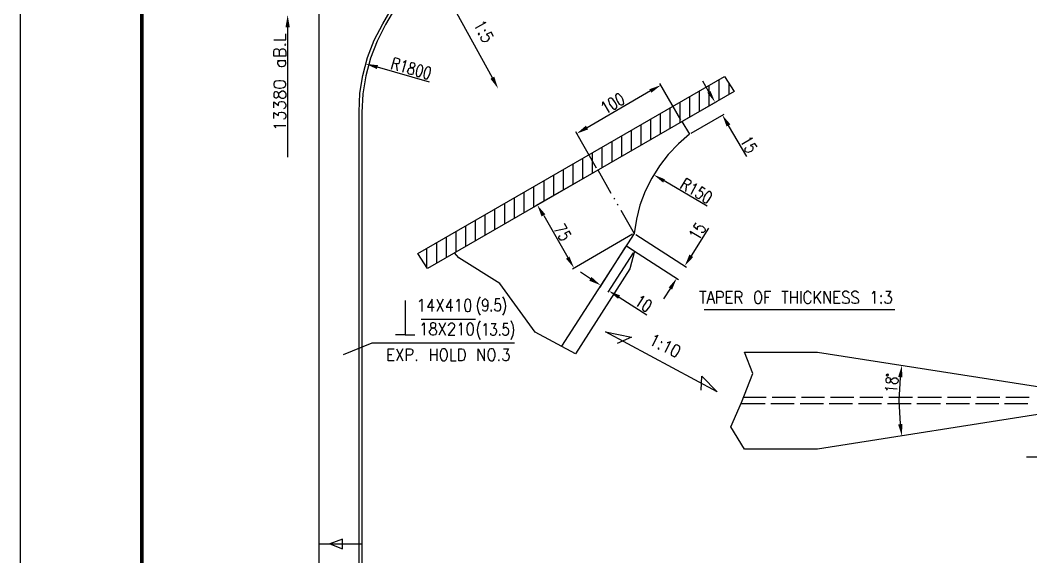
# Model space of a CAD drawing. Header units: millimetres. Extents: x 0.6 to 49, y 0.3 to 23.1.
# Drawn here: x 0.6 to 8.58, y 11.22 to 15.45 of the extents above; entities that cross this region are included whole.
import ezdxf

# ---------------------------------------------------------------- set-up
doc = ezdxf.new("R2010")
doc.units = ezdxf.units.MM
doc.layers.add('PDF_Geometry', color=7, linetype='Continuous')
doc.layers.add('PDF_Solid Fills', color=7, linetype='Continuous')

msp = doc.modelspace()

# ---------------------------------------------------------------- linework, layer by layer
at = {"layer": 'PDF_Geometry', "lineweight": 25}
for points in [[(0.6028, 23.1), (0.6028, 0.28), (49.0494, 0.28), (49.0494, 23.1)], [(1.5528, 22.7267), (1.5528, 0.6533), (48.6761, 0.6533), (48.6761, 22.7267)], [(4.2261, 15.3467), (4.2194, 15.3467), (4.2161, 15.34), (4.2228, 15.34)], [(4.2728, 15.3733), (4.2661, 15.3733), (4.2661, 15.3667), (4.2694, 15.3667)], [(2.6894, 15.26), (2.6928, 15.2533), (2.6994, 15.26), (2.6928, 15.2633)], [(3.6961, 15.1167), (3.6861, 15.1167), (3.6828, 15.11), (3.6794, 15.1), (3.6794, 15.09), (3.6828, 15.0833), (3.6961, 15.0767), (3.7028, 15.07), (3.7061, 15.06), (3.7061, 15.05), (3.7028, 15.0367), (3.6994, 15.0267), (3.6928, 15.0233), (3.6828, 15.0233), (3.6728, 15.0267), (3.6628, 15.0333), (3.6628, 15.0367), (3.6594, 15.0467), (3.6661, 15.06), (3.6694, 15.07), (3.6794, 15.0767), (3.6894, 15.0767), (3.7028, 15.08), (3.7094, 15.08), (3.7161, 15.09), (3.7194, 15.0967), (3.7161, 15.1067), (3.7094, 15.1133)], [(3.7628, 15.1), (3.7528, 15.0967), (3.7428, 15.0867), (3.7328, 15.0667), (3.7294, 15.0533), (3.7261, 15.03), (3.7294, 15.0133), (3.7361, 15.0067), (3.7528, 15.0067), (3.7628, 15.02), (3.7728, 15.04), (3.7761, 15.0533), (3.7794, 15.0767), (3.7761, 15.09), (3.7694, 15.0967)], [(3.8228, 15.0833), (3.8128, 15.08), (3.8028, 15.07), (3.7928, 15.0467), (3.7894, 15.0333), (3.7861, 15.0133), (3.7894, 14.9967), (3.7961, 14.99), (3.8128, 14.99), (3.8228, 15), (3.8328, 15.0233), (3.8361, 15.0367), (3.8394, 15.06), (3.8394, 15.0733), (3.8294, 15.08)], [(3.7394, 13.61), (6.1594, 15.0067), (6.2361, 14.89), (3.8161, 13.4933)], [(2.6028, 14.94), (2.6061, 14.93), (2.6194, 14.92), (2.6428, 14.9167), (2.6561, 14.9167), (2.6794, 14.92), (2.6928, 14.93), (2.6994, 14.94), (2.6994, 14.95), (2.6928, 14.9633), (2.6794, 14.97), (2.6561, 14.9733), (2.6428, 14.9733), (2.6194, 14.97), (2.6061, 14.9633), (2.6028, 14.95)], [(2.6028, 14.8533), (2.6061, 14.8433), (2.6161, 14.84), (2.6261, 14.84), (2.6328, 14.8433), (2.6394, 14.85), (2.6428, 14.8667), (2.6461, 14.88), (2.6561, 14.8867), (2.6661, 14.8933), (2.6794, 14.8933), (2.6894, 14.8867), (2.6928, 14.8833), (2.6994, 14.87), (2.6994, 14.8533), (2.6928, 14.8433), (2.6894, 14.84), (2.6794, 14.8333), (2.6661, 14.8333), (2.6561, 14.84), (2.6461, 14.8467), (2.6428, 14.86), (2.6394, 14.8767), (2.6328, 14.8833), (2.6261, 14.8867), (2.6161, 14.8867), (2.6061, 14.8833), (2.6028, 14.87)], [(5.2494, 14.8333), (5.2428, 14.8267), (5.2461, 14.81), (5.2528, 14.79), (5.2628, 14.7767), (5.2761, 14.76), (5.2894, 14.75), (5.2994, 14.75), (5.3028, 14.7533), (5.3094, 14.7633), (5.3094, 14.7767), (5.2994, 14.8), (5.2928, 14.81), (5.2794, 14.83), (5.2661, 14.8367), (5.2561, 14.8367)], [(5.3061, 14.8667), (5.2994, 14.8567), (5.3028, 14.8433), (5.3094, 14.82), (5.3161, 14.81), (5.3294, 14.79), (5.3428, 14.7833), (5.3528, 14.7833), (5.3594, 14.7867), (5.3661, 14.7933), (5.3628, 14.81), (5.3561, 14.83), (5.3494, 14.8433), (5.3328, 14.86), (5.3228, 14.87), (5.3128, 14.87)], [(6.0461, 14.1), (6.0361, 14.1), (6.0228, 14.09), (6.0061, 14.0733), (5.9994, 14.06), (5.9928, 14.04), (5.9894, 14.0233), (5.9961, 14.0167), (6.0028, 14.0133), (6.0128, 14.01), (6.0261, 14.02), (6.0394, 14.0367), (6.0461, 14.05), (6.0561, 14.07), (6.0561, 14.0867), (6.0494, 14.0967)], [(4.1294, 13.25), (4.1194, 13.2467), (4.1128, 13.23), (4.1094, 13.21), (4.1094, 13.1933), (4.1128, 13.1733), (4.1194, 13.1567), (4.1294, 13.1533), (4.1361, 13.1533), (4.1494, 13.1567), (4.1561, 13.1733), (4.1594, 13.1933), (4.1594, 13.21), (4.1561, 13.23), (4.1494, 13.2467), (4.1361, 13.25)], [(5.5694, 13.2433), (5.5594, 13.2433), (5.5461, 13.2367), (5.5328, 13.2167), (5.5261, 13.2067), (5.5161, 13.1867), (5.5128, 13.17), (5.5194, 13.16), (5.5228, 13.1567), (5.5361, 13.1567), (5.5461, 13.1633), (5.5628, 13.1833), (5.5694, 13.1933), (5.5794, 13.2133), (5.5828, 13.23), (5.5761, 13.24)], [(6.4161, 13.3133), (6.4094, 13.3067), (6.4028, 13.3), (6.3994, 13.29), (6.3961, 13.2767), (6.3961, 13.2533), (6.3994, 13.24), (6.4028, 13.23), (6.4094, 13.22), (6.4161, 13.2167), (6.4328, 13.2167), (6.4394, 13.22), (6.4461, 13.23), (6.4494, 13.24), (6.4528, 13.2533), (6.4528, 13.2767), (6.4494, 13.29), (6.4461, 13.3), (6.4394, 13.3067), (6.4328, 13.3133)], [(7.3961, 13.28), (7.3894, 13.2767), (7.3961, 13.27), (7.3994, 13.2767)], [(4.3194, 13.1667), (4.3161, 13.16), (4.3194, 13.1567), (4.3228, 13.16)], [(7.3961, 13.2267), (7.3894, 13.22), (7.3961, 13.2167), (7.3994, 13.22)], [(3.8528, 13.0633), (3.8428, 13.06), (3.8394, 13.05), (3.8394, 13.04), (3.8428, 13.03), (3.8494, 13.0267), (3.8628, 13.0233), (3.8761, 13.0167), (3.8828, 13.0067), (3.8861, 13), (3.8861, 12.9867), (3.8828, 12.9767), (3.8794, 12.97), (3.8661, 12.9667), (3.8528, 12.9667), (3.8428, 12.97), (3.8394, 12.9767), (3.8328, 12.9867), (3.8328, 13), (3.8394, 13.0067), (3.8461, 13.0167), (3.8561, 13.0233), (3.8694, 13.0267), (3.8794, 13.03), (3.8828, 13.04), (3.8828, 13.05), (3.8794, 13.06), (3.8661, 13.0633)], [(4.1494, 13.0633), (4.1394, 13.06), (4.1294, 13.0433), (4.1261, 13.0233), (4.1261, 13.0067), (4.1294, 12.9867), (4.1394, 12.97), (4.1494, 12.9667), (4.1561, 12.9667), (4.1661, 12.97), (4.1761, 12.9867), (4.1794, 13.0067), (4.1794, 13.0233), (4.1761, 13.0433), (4.1661, 13.06), (4.1561, 13.0633)], [(4.3861, 12.9733), (4.3828, 12.97), (4.3861, 12.9633), (4.3894, 12.97)], [(3.9361, 12.86), (3.9294, 12.8567), (3.9228, 12.8467), (3.9194, 12.8367), (3.9161, 12.8233), (3.9161, 12.8), (3.9194, 12.7867), (3.9228, 12.7767), (3.9294, 12.77), (3.9361, 12.7633), (3.9528, 12.7633), (3.9594, 12.77), (3.9661, 12.7767), (3.9694, 12.7867), (3.9728, 12.8), (3.9728, 12.8233), (3.9694, 12.8367), (3.9661, 12.8467), (3.9594, 12.8567), (3.9528, 12.86)], [(4.0628, 12.7633), (4.0628, 12.86), (4.0861, 12.86), (4.0994, 12.8567), (4.1061, 12.8467), (4.1094, 12.8367), (4.1128, 12.8233), (4.1128, 12.8), (4.1094, 12.7867), (4.1061, 12.7767), (4.0994, 12.77), (4.0861, 12.7633)], [(4.3161, 12.86), (4.3061, 12.8567), (4.2994, 12.8467), (4.2961, 12.8367), (4.2928, 12.8233), (4.2928, 12.8), (4.2961, 12.7867), (4.2994, 12.7767), (4.3061, 12.77), (4.3161, 12.7633), (4.3294, 12.7633), (4.3361, 12.77), (4.3428, 12.7767), (4.3461, 12.7867), (4.3494, 12.8), (4.3494, 12.8233), (4.3461, 12.8367), (4.3428, 12.8467), (4.3361, 12.8567), (4.3294, 12.86)], [(5.6394, 12.8667), (5.6361, 12.8633), (5.6361, 12.8567), (5.6428, 12.86)], [(5.6661, 12.9133), (5.6594, 12.9133), (5.6628, 12.9067), (5.6661, 12.91)], [(5.7894, 12.8867), (5.7794, 12.89), (5.7661, 12.88), (5.7528, 12.86), (5.7461, 12.85), (5.7394, 12.8267), (5.7394, 12.81), (5.7494, 12.8033), (5.7561, 12.8), (5.7661, 12.7967), (5.7794, 12.8067), (5.7928, 12.8267), (5.7994, 12.8367), (5.8061, 12.86), (5.8061, 12.8767), (5.7961, 12.8833)], [(3.7294, 12.7733), (3.7261, 12.77), (3.7294, 12.7633), (3.7328, 12.77)], [(4.3794, 12.7733), (4.3761, 12.77), (4.3794, 12.7633), (4.3828, 12.77)], [(8.7328, 12.5467), (8.7328, 12.3567), (6.8928, 12.0667), (6.3161, 12.0667), (6.2094, 12.2433), (6.2928, 12.4367), (6.3828, 12.6633), (6.3161, 12.8333), (6.8928, 12.8333)], [(7.4328, 12.6067), (7.4361, 12.5967), (7.4428, 12.5933), (7.4528, 12.59), (7.4628, 12.5933), (7.4694, 12.6), (7.4728, 12.6133), (7.4794, 12.62), (7.4894, 12.6267), (7.4961, 12.63), (7.5128, 12.63), (7.5194, 12.6233), (7.5261, 12.62), (7.5294, 12.61), (7.5261, 12.5967), (7.5228, 12.59), (7.5161, 12.5867), (7.5094, 12.5833), (7.4928, 12.5833), (7.4861, 12.59), (7.4761, 12.5967), (7.4728, 12.6067), (7.4694, 12.62), (7.4661, 12.6267), (7.4561, 12.63), (7.4461, 12.63), (7.4394, 12.6267), (7.4328, 12.62)], [(7.4461, 12.66), (7.4394, 12.6567), (7.4361, 12.6533), (7.4361, 12.65), (7.4428, 12.6467), (7.4494, 12.6467), (7.4528, 12.6533), (7.4528, 12.6567)], [(3.0461, 11.32), (3.1461, 11.28), (3.1461, 11.3567)]]:
    msp.add_lwpolyline(points, close=True, dxfattribs=at)
for points in [[(48.6661, 0.6633), (48.6661, 22.7167), (1.5628, 22.7167), (1.5628, 0.6633), (48.6761, 0.6633)], [(48.6594, 0.67), (48.6594, 22.71), (1.5694, 22.71), (1.5694, 0.67), (48.6761, 0.67)], [(3.2761, 10.69), (3.2761, 14.73), (3.2828, 14.8767), (3.3061, 15.0167), (3.3428, 15.1567), (3.3961, 15.2933), (3.4628, 15.4233), (3.7161, 15.8633), (3.7361, 15.85), (3.4861, 15.4167), (3.4194, 15.2867), (3.3661, 15.1533), (3.3294, 15.0133), (3.3061, 14.87), (3.2994, 14.7233), (3.2994, 10.69)], [(4.3294, 14.9967), (3.8928, 15.79)], [(2.7128, 15.3967), (2.7128, 14.37)], [(4.2528, 15.44), (4.2594, 15.4367), (4.2761, 15.4333), (4.1928, 15.3867)], [(2.6028, 15.2967), (2.6994, 15.2967), (2.6994, 15.3433)], [(4.3361, 15.3233), (4.3194, 15.3567), (4.2794, 15.34), (4.2861, 15.3367), (4.2961, 15.33), (4.2994, 15.32), (4.3028, 15.31), (4.2961, 15.2967), (4.2861, 15.2867), (4.2794, 15.2833), (4.2661, 15.28), (4.2528, 15.2833), (4.2461, 15.29), (4.2394, 15.3), (4.2394, 15.3167), (4.2461, 15.3233)], [(2.6461, 15.2033), (2.6528, 15.2167), (2.6561, 15.22), (2.6661, 15.2267), (2.6794, 15.2267), (2.6894, 15.22), (2.6928, 15.2167), (2.6994, 15.2033), (2.6994, 15.1667), (2.6028, 15.1667), (2.6028, 15.2033), (2.6061, 15.2167), (2.6094, 15.22), (2.6194, 15.2267), (2.6294, 15.2267), (2.6394, 15.22), (2.6428, 15.2167), (2.6461, 15.2033), (2.6461, 15.1667)], [(3.5328, 15.0667), (3.5594, 15.1567), (3.5861, 15.15), (3.5961, 15.1433), (3.5961, 15.1267), (3.5928, 15.12), (3.5894, 15.11), (3.5861, 15.1067), (3.5728, 15.1067), (3.5461, 15.1133)], [(2.6328, 15.1333), (2.6994, 15.1333)], [(2.6461, 15.1333), (2.6394, 15.1267), (2.6328, 15.12), (2.6328, 15.1067), (2.6394, 15.0967), (2.6461, 15.09), (2.6628, 15.0867), (2.6694, 15.0867), (2.6828, 15.09), (2.6928, 15.0967), (2.6994, 15.1067), (2.6994, 15.12), (2.6928, 15.1267), (2.6828, 15.1333)], [(3.8328, 14.9633), (3.4228, 15.08)], [(3.5694, 15.1067), (3.5761, 15.0533)], [(3.6261, 15.12), (3.6328, 15.1233), (3.6461, 15.1333), (3.6194, 15.04)], [(5.8161, 14.6667), (5.6494, 14.9533)], [(6.0361, 14.8867), (5.9894, 14.97)], [(6.0361, 14.9367), (6.0361, 14.7767)], [(6.1161, 14.98), (6.1161, 14.82)], [(6.1928, 14.9567), (6.1928, 14.8667)], [(5.5761, 14.8933), (5.0761, 14.6033)], [(5.8828, 14.8467), (5.8828, 14.6867)], [(5.9594, 14.8933), (5.9594, 14.7333)], [(2.6028, 14.76), (2.6028, 14.8067), (2.6394, 14.78), (2.6394, 14.7933), (2.6428, 14.8), (2.6461, 14.8067), (2.6628, 14.81), (2.6694, 14.81), (2.6828, 14.8067), (2.6928, 14.7967), (2.6994, 14.7833), (2.6994, 14.7733), (2.6928, 14.76), (2.6894, 14.7567), (2.6794, 14.7533)], [(5.1961, 14.78), (5.1994, 14.79), (5.1994, 14.8067), (5.2494, 14.7233)], [(5.7294, 14.76), (5.7294, 14.6)], [(5.8061, 14.8033), (5.8061, 14.6433)], [(5.8361, 14.66), (6.0994, 14.81)], [(2.6028, 14.6767), (2.6028, 14.7233), (2.6394, 14.7), (2.6394, 14.71), (2.6428, 14.72), (2.6461, 14.7233), (2.6628, 14.7267), (2.6694, 14.7267), (2.6828, 14.7233), (2.6928, 14.7167), (2.6994, 14.7033), (2.6994, 14.69), (2.6928, 14.6767), (2.6894, 14.6733), (2.6794, 14.67)], [(5.6528, 14.7133), (5.6528, 14.5533)], [(5.8961, 14.56), (6.1561, 14.71)], [(2.6194, 14.6), (2.6161, 14.6067), (2.6028, 14.62), (2.6994, 14.62)], [(5.8228, 14.6533), (5.8828, 14.5533), (5.7961, 14.4767), (5.7161, 14.3933), (5.6461, 14.3033), (5.5861, 14.2067), (5.5328, 14.1033), (5.4928, 13.9933), (5.4661, 13.8833), (5.4461, 13.77), (4.8728, 12.88)], [(5.4994, 14.6267), (5.4994, 14.4667)], [(5.5761, 14.67), (5.5761, 14.51)], [(6.1894, 14.62), (6.3328, 14.3767)], [(5.1494, 14.2833), (4.9861, 14.57)], [(5.3461, 14.5367), (5.3461, 14.3767)], [(5.4228, 14.58), (5.4228, 14.42)], [(6.3561, 14.5233), (6.3628, 14.52), (6.3794, 14.52), (6.2961, 14.47)], [(5.1928, 14.4467), (5.1928, 14.2867)], [(5.2694, 14.4933), (5.2694, 14.3333)], [(6.4161, 14.4533), (6.3994, 14.48), (6.3628, 14.4633), (6.3694, 14.46), (6.3794, 14.4567), (6.3828, 14.4467), (6.3828, 14.4367), (6.3794, 14.4267), (6.3694, 14.4167), (6.3594, 14.4133), (6.3461, 14.4067), (6.3361, 14.41), (6.3261, 14.4133), (6.3228, 14.4233), (6.3228, 14.44), (6.3294, 14.4467)], [(5.0394, 14.36), (5.0394, 14.2)], [(5.1161, 14.4033), (5.1161, 14.2433)], [(4.9628, 14.3133), (4.9628, 14.1567)], [(5.1461, 14.26), (4.6694, 13.9867)], [(4.8094, 14.2267), (4.8094, 14.0667)], [(4.8861, 14.27), (4.8861, 14.11)], [(5.1594, 14.27), (5.2628, 14.0867)], [(5.8128, 14.1233), (5.8628, 14.2067), (5.8894, 14.19), (5.8928, 14.1833), (5.8928, 14.1667), (5.8894, 14.16), (5.8794, 14.1533), (5.8761, 14.15), (5.8661, 14.1533), (5.8394, 14.1667)], [(4.6528, 14.1367), (4.6528, 13.9767)], [(4.7328, 14.1833), (4.7328, 14.0233)], [(6.0228, 13.9833), (5.6828, 14.1833)], [(5.8594, 14.1567), (5.8528, 14.1)], [(5.9161, 14.1533), (5.9261, 14.1533), (5.9394, 14.16), (5.8928, 14.0767)], [(6.0061, 14.12), (5.9794, 14.1367), (5.9561, 14.1033), (5.9594, 14.1067), (5.9694, 14.1067), (5.9794, 14.1), (5.9861, 14.09), (5.9861, 14.08), (5.9828, 14.0667), (5.9761, 14.06), (5.9661, 14.05), (5.9561, 14.0433), (5.9461, 14.0467), (5.9394, 14.05), (5.9328, 14.06), (5.9328, 14.0733)], [(4.4994, 14.05), (4.4994, 13.89)], [(4.5761, 14.0933), (4.5761, 13.9333)], [(5.2861, 14.0467), (5.2928, 14.04)], [(4.3461, 13.96), (4.3461, 13.8)], [(4.4228, 14.0033), (4.4228, 13.8433)], [(5.3128, 14), (5.3194, 13.9933)], [(4.2694, 13.9167), (4.2694, 13.7567)], [(4.7328, 13.91), (4.9228, 13.58)], [(5.3428, 13.9533), (5.4461, 13.77)], [(4.1161, 13.8267), (4.1161, 13.6667)], [(4.1928, 13.87), (4.1928, 13.71)], [(4.8194, 13.79), (4.9194, 13.81), (4.8961, 13.8467)], [(5.8994, 13.5933), (6.0361, 13.81)], [(5.9328, 13.8533), (5.9161, 13.8267), (5.9461, 13.8), (5.9461, 13.8167), (5.9528, 13.8233), (5.9628, 13.83), (5.9728, 13.83), (5.9861, 13.8267), (5.9928, 13.82), (6.0028, 13.81), (6.0061, 13.8), (6.0061, 13.79), (5.9994, 13.7833), (5.9928, 13.7767), (5.9761, 13.7767)], [(3.9628, 13.7367), (3.9628, 13.58)], [(4.0394, 13.7833), (4.0394, 13.6233)], [(4.9494, 13.76), (4.9328, 13.7867), (4.8961, 13.77), (4.8994, 13.77), (4.9094, 13.7633), (4.9128, 13.7533), (4.9161, 13.7433), (4.9094, 13.7333), (4.8994, 13.7233), (4.8928, 13.72), (4.8794, 13.7167), (4.8661, 13.7167), (4.8594, 13.7233), (4.8528, 13.73), (4.8528, 13.74), (4.8561, 13.7467), (4.8628, 13.7533)], [(5.4328, 13.7633), (4.9594, 13.4867)], [(5.4594, 13.76), (5.8594, 13.5033)], [(5.8961, 13.7633), (5.8961, 13.7733), (5.8894, 13.7867), (5.9728, 13.7367)], [(3.8094, 13.65), (3.8094, 13.5033)], [(3.8861, 13.6933), (3.8861, 13.5333)], [(5.3828, 13.6733), (5.4494, 13.63), (5.4128, 13.49), (4.9828, 12.82), (4.6661, 12.99), (4.3861, 13.3733), (4.0628, 13.5767), (4.0294, 13.6167)], [(5.3761, 13.66), (5.1761, 13.3467)], [(5.3961, 13.6633), (5.7961, 13.4067)], [(5.4394, 13.6167), (5.2394, 13.3067)], [(5.1028, 13.41), (5.0228, 13.4633)], [(5.7328, 13.3367), (5.6794, 13.2533)], [(3.6394, 13.24), (3.6394, 12.97), (3.7161, 12.97)], [(3.7528, 13.23), (3.7594, 13.2367), (3.7728, 13.25), (3.7728, 13.1533)], [(3.8528, 13.1533), (3.8528, 13.25), (3.8161, 13.1867), (3.8694, 13.1867)], [(3.8894, 13.25), (3.9394, 13.1533)], [(3.9394, 13.25), (3.8894, 13.1533)], [(3.9994, 13.1533), (3.9994, 13.25), (3.9628, 13.1867), (4.0161, 13.1867)], [(4.0461, 13.23), (4.0528, 13.2367), (4.0628, 13.25), (4.0628, 13.1533)], [(4.2928, 13.22), (4.2894, 13.2067), (4.2828, 13.1967), (4.2728, 13.1933), (4.2694, 13.1933), (4.2594, 13.1967), (4.2528, 13.2067), (4.2494, 13.22), (4.2494, 13.2233), (4.2528, 13.24), (4.2594, 13.2467), (4.2694, 13.2533), (4.2728, 13.2533), (4.2828, 13.2467), (4.2894, 13.24), (4.2928, 13.22), (4.2928, 13.1967), (4.2894, 13.1733), (4.2828, 13.16), (4.2728, 13.1567), (4.2661, 13.1567), (4.2561, 13.16), (4.2528, 13.17)], [(4.3861, 13.2533), (4.3528, 13.2533), (4.3494, 13.21), (4.3528, 13.2167), (4.3628, 13.22), (4.3728, 13.22), (4.3828, 13.2167), (4.3894, 13.2067), (4.3928, 13.1933), (4.3928, 13.1833), (4.3894, 13.17), (4.3828, 13.16), (4.3728, 13.1567), (4.3628, 13.1567), (4.3528, 13.16), (4.3494, 13.1667), (4.3461, 13.1733)], [(5.3294, 13.2667), (5.5461, 13.1267)], [(5.4994, 13.2667), (5.5061, 13.2667), (5.5228, 13.2733), (5.4694, 13.1933)], [(5.9628, 13.3133), (6.0161, 13.3133)], [(5.9894, 13.3133), (5.9894, 13.2167)], [(6.0228, 13.2167), (6.0528, 13.3133), (6.0794, 13.2167)], [(6.0328, 13.25), (6.0694, 13.25)], [(6.0994, 13.2167), (6.0994, 13.3133), (6.1328, 13.3133), (6.1428, 13.3067), (6.1461, 13.3033), (6.1494, 13.2933), (6.1494, 13.28), (6.1461, 13.27), (6.1428, 13.2667), (6.1328, 13.2633), (6.0994, 13.2633)], [(6.2228, 13.2167), (6.1761, 13.2167), (6.1761, 13.3133), (6.2228, 13.3133)], [(6.1761, 13.2667), (6.2061, 13.2667)], [(6.2461, 13.2167), (6.2461, 13.3133), (6.2794, 13.3133), (6.2894, 13.3067), (6.2928, 13.3033), (6.2961, 13.2933), (6.2961, 13.2833), (6.2928, 13.2767), (6.2894, 13.27), (6.2794, 13.2667), (6.2461, 13.2667)], [(6.2728, 13.2667), (6.2961, 13.2167)], [(6.4794, 13.2167), (6.4794, 13.3133), (6.5261, 13.3133)], [(6.4794, 13.2667), (6.5094, 13.2667)], [(6.6128, 13.3133), (6.6628, 13.3133)], [(6.6361, 13.3133), (6.6361, 13.2167)], [(6.6794, 13.3133), (6.6794, 13.2167)], [(6.6794, 13.2667), (6.7328, 13.2667)], [(6.7328, 13.3133), (6.7328, 13.2167)], [(6.7628, 13.3133), (6.7628, 13.2167)], [(6.8428, 13.29), (6.8394, 13.3), (6.8294, 13.3067), (6.8228, 13.3133), (6.8094, 13.3133), (6.8028, 13.3067), (6.7928, 13.3), (6.7894, 13.29), (6.7861, 13.2767), (6.7861, 13.2533), (6.7894, 13.24), (6.7928, 13.23), (6.8028, 13.22), (6.8094, 13.2167), (6.8228, 13.2167), (6.8294, 13.22), (6.8394, 13.23), (6.8428, 13.24)], [(6.8661, 13.3133), (6.8661, 13.2167)], [(6.9194, 13.3133), (6.8661, 13.25)], [(6.8861, 13.27), (6.9194, 13.2167)], [(6.9461, 13.2167), (6.9461, 13.3133), (6.9961, 13.2167), (6.9961, 13.3133)], [(7.0728, 13.2167), (7.0261, 13.2167), (7.0261, 13.3133), (7.0728, 13.3133)], [(7.0261, 13.2667), (7.0528, 13.2667)], [(7.1428, 13.3), (7.1361, 13.3067), (7.1228, 13.3133), (7.1094, 13.3133), (7.0994, 13.3067), (7.0894, 13.3), (7.0894, 13.29), (7.0961, 13.28), (7.0994, 13.2767), (7.1061, 13.27), (7.1261, 13.2633), (7.1361, 13.2567), (7.1394, 13.2533), (7.1428, 13.2433), (7.1428, 13.23), (7.1361, 13.22), (7.1228, 13.2167), (7.1094, 13.2167), (7.0994, 13.22), (7.0894, 13.23)], [(7.2161, 13.3), (7.2094, 13.3067), (7.1961, 13.3133), (7.1828, 13.3133), (7.1728, 13.3067), (7.1628, 13.3), (7.1628, 13.29), (7.1661, 13.28), (7.1728, 13.2767), (7.1794, 13.27), (7.1994, 13.2633), (7.2094, 13.2567), (7.2128, 13.2533), (7.2161, 13.2433), (7.2161, 13.23), (7.2094, 13.22), (7.1961, 13.2167), (7.1828, 13.2167), (7.1728, 13.22), (7.1628, 13.23)], [(7.3261, 13.2933), (7.3328, 13.3), (7.3428, 13.3133), (7.3428, 13.2167)], [(7.4328, 13.3133), (7.4728, 13.3133), (7.4494, 13.2767), (7.4594, 13.2767), (7.4661, 13.27), (7.4728, 13.2667), (7.4761, 13.2533), (7.4761, 13.2433), (7.4728, 13.23), (7.4628, 13.22), (7.4528, 13.2167), (7.4428, 13.2167), (7.4328, 13.22), (7.4261, 13.2267), (7.4228, 13.2333)], [(5.9994, 13.17), (7.5028, 13.17)], [(3.7661, 13.0933), (4.1961, 13.0933)], [(3.7728, 13.0433), (3.7794, 13.05), (3.7894, 13.0633), (3.7894, 12.9667)], [(3.9061, 13.0633), (3.9594, 12.9667)], [(3.9594, 13.0633), (3.9061, 12.9667)], [(3.9828, 13.04), (3.9828, 13.0433), (3.9894, 13.0533), (3.9928, 13.06), (3.9994, 13.0633), (4.0128, 13.0633), (4.0194, 13.06), (4.0261, 13.0533), (4.0294, 13.0433), (4.0294, 13.0367), (4.0261, 13.0267), (4.0161, 13.0133), (3.9794, 12.9667), (4.0328, 12.9667)], [(4.0661, 13.0433), (4.0728, 13.05), (4.0828, 13.0633), (4.0828, 12.9667)], [(4.2594, 13.0433), (4.2661, 13.0467), (4.2761, 13.06), (4.2761, 12.9633)], [(4.3194, 13.06), (4.3561, 13.06), (4.3361, 13.0233), (4.3461, 13.0233), (4.3528, 13.02), (4.3561, 13.0167), (4.3594, 13), (4.3594, 12.9933), (4.3561, 12.98), (4.3494, 12.97), (4.3394, 12.9633), (4.3294, 12.9633), (4.3194, 12.97), (4.3161, 12.9733), (4.3161, 12.9833)], [(4.4494, 13.06), (4.4161, 13.06), (4.4128, 13.02), (4.4161, 13.0233), (4.4261, 13.03), (4.4361, 13.03), (4.4461, 13.0233), (4.4528, 13.0167), (4.4561, 13), (4.4561, 12.9933), (4.4528, 12.98), (4.4461, 12.97), (4.4361, 12.9633), (4.4261, 12.9633), (4.4161, 12.97), (4.4128, 12.9733), (4.4094, 12.9833)], [(3.6394, 12.97), (3.5628, 12.97)], [(5.9761, 12.5333), (5.9794, 12.6433), (6.1028, 12.52), (5.2194, 12.9933), (5.4261, 12.95), (5.3128, 12.9)], [(5.6094, 12.96), (5.6194, 12.96), (5.6328, 12.9667), (5.5894, 12.88)], [(3.1528, 12.8133), (3.3794, 12.9067), (4.5028, 12.9067)], [(3.5528, 12.7633), (3.5061, 12.7633), (3.5061, 12.86), (3.5528, 12.86)], [(3.5728, 12.86), (3.6228, 12.7633)], [(3.6228, 12.86), (3.5728, 12.7633)], [(3.6494, 12.7633), (3.6494, 12.86), (3.6828, 12.86), (3.6928, 12.8567), (3.6961, 12.85), (3.6994, 12.8433), (3.6994, 12.83), (3.6961, 12.82), (3.6928, 12.8133), (3.6828, 12.81), (3.6494, 12.81)], [(3.8394, 12.86), (3.8394, 12.7633)], [(3.8894, 12.86), (3.8894, 12.7633)], [(3.9994, 12.86), (3.9994, 12.7633), (4.0428, 12.7633)], [(4.2161, 12.7633), (4.2161, 12.86), (4.2661, 12.7633), (4.2661, 12.86)], [(4.4161, 12.86), (4.4561, 12.86), (4.4361, 12.8233), (4.4461, 12.8233), (4.4528, 12.82), (4.4561, 12.8133), (4.4594, 12.8), (4.4594, 12.7933), (4.4561, 12.7767), (4.4494, 12.77), (4.4394, 12.7633), (4.4294, 12.7633), (4.4161, 12.77), (4.4128, 12.7733), (4.4094, 12.7833)], [(5.7061, 12.91), (5.7161, 12.91), (5.7328, 12.9167), (5.6894, 12.83)], [(3.5061, 12.8133), (3.5361, 12.8133)], [(3.8394, 12.8133), (3.8894, 12.8133)], [(7.5461, 12.6333), (7.5361, 12.45), (7.5461, 12.2667)], [(7.4461, 12.5333), (7.4394, 12.54), (7.4261, 12.55), (7.5228, 12.5433)], [(6.3061, 12.4767), (6.4894, 12.4767)], [(6.5361, 12.4767), (6.7194, 12.4767)], [(6.7661, 12.4767), (6.9494, 12.4767)], [(6.9961, 12.4767), (7.1794, 12.4767)], [(7.2261, 12.4767), (7.4094, 12.4767)], [(7.4561, 12.4767), (7.6428, 12.4767)], [(7.6861, 12.4767), (7.8728, 12.4767)], [(7.9194, 12.4767), (8.1028, 12.4767)], [(8.1494, 12.4767), (8.3328, 12.4767)], [(8.3794, 12.4767), (8.5628, 12.4767)], [(6.2861, 12.4267), (6.4794, 12.4267)], [(6.5261, 12.4267), (6.7094, 12.4267)], [(6.7561, 12.4267), (6.9394, 12.4267)], [(6.9861, 12.4267), (7.1694, 12.4267)], [(7.2161, 12.4267), (7.3994, 12.4267)], [(7.4461, 12.4267), (7.6328, 12.4267)], [(7.6761, 12.4267), (7.8628, 12.4267)], [(7.9094, 12.4267), (8.0928, 12.4267)], [(8.1394, 12.4267), (8.3228, 12.4267)], [(8.3694, 12.4267), (8.5528, 12.4267)], [(8.6361, 12.0033), (8.5428, 12.0033)], [(2.9628, 11.32), (3.2928, 11.32)]]:
    msp.add_lwpolyline(points, dxfattribs=at)
msp.add_lwpolyline([(16.0061, 5.21), (4.4228, 5.21, -0.414794), (2.9628, 6.67), (2.9628, 19.12)], format="xyb", dxfattribs=at)
for centre, radius, start, end in [((4.3342, 13.1967), 0.1252, 144.13289, 215.86711), ((4.308, 13.1967), 0.1252, 324.13289, 35.86711), ((4.3342, 13.0067), 0.1252, 144.13289, 215.86711), ((4.3542, 13.0067), 0.1423, 328.9787, 31.0213)]:
    msp.add_arc(centre, radius, start, end, dxfattribs=at)
at = {"layer": 'PDF_Solid Fills', "lineweight": 25, "transparency": 33554559}
for points in [[(2.6961, 15.3967), (2.7294, 15.3967), (2.7128, 15.4933)], [(3.4261, 15.0967), (3.4161, 15.0667), (3.3294, 15.1067)], [(4.3428, 15.0067), (4.3728, 14.9133), (4.3128, 14.99)], [(5.5661, 14.9067), (5.5828, 14.88), (5.6594, 14.94)], [(6.0494, 14.8933), (6.0228, 14.88), (6.0861, 14.8033)], [(6.2061, 14.63), (6.1761, 14.6133), (6.1428, 14.7033)], [(5.0661, 14.62), (5.0828, 14.59), (4.9928, 14.5567)], [(5.6894, 14.1967), (5.6761, 14.17), (5.5994, 14.2333)], [(4.7461, 13.92), (4.7161, 13.9033), (4.6828, 13.9933)], [(4.9361, 13.5867), (4.9094, 13.57), (4.9728, 13.4967)], [(5.8828, 13.6033), (5.9128, 13.5833), (5.8461, 13.5133)], [(5.1094, 13.4267), (5.0928, 13.3967), (5.1828, 13.36)], [(5.7194, 13.3433), (5.7461, 13.3267), (5.7828, 13.4167)], [(5.3361, 13.28), (5.3194, 13.2533), (5.2461, 13.3167)], [(7.5294, 12.6367), (7.5628, 12.6333), (7.5594, 12.73)], [(7.5628, 12.2667), (7.5294, 12.2633), (7.5594, 12.17)]]:
    msp.add_solid(points, dxfattribs=at)

doc.saveas('drawing.dxf')
